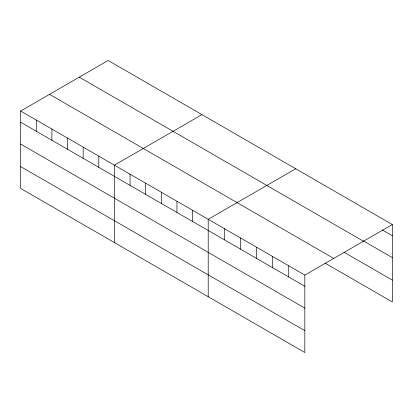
<?xml version="1.0" encoding="UTF-8"?>
<svg xmlns="http://www.w3.org/2000/svg" width="413" height="413" viewBox="0 0 413 413"><rect width="100%" height="100%" fill="white"/><g stroke="black" fill="none" stroke-linecap="round" stroke-linejoin="round"><path stroke-width="0.62" d="M20.65 111.02L304.83 275.089L304.83 352.511L20.65 188.442L20.65 111.02L108.17 60.489L392.35 224.558L392.35 301.98L325.16 263.189M201.952 114.628L114.427 165.159L114.427 242.586M295.729 168.772L208.209 219.303L208.209 296.73M304.83 275.089L392.35 224.558M382.355 229.984L392.35 235.756M363.476 240.939L392.35 257.614M79.291 77.164L363.466 241.233M344.039 252.235L392.35 280.128M49.534 94.345L333.709 258.414M20.65 122.217L304.83 286.286M20.65 144.07L304.83 308.139M20.65 166.589L304.83 330.658M288.723 265.791L288.723 276.989M272.621 256.494L272.621 267.691M256.519 247.196L256.519 258.393M240.418 237.898L240.418 249.096M224.311 228.601L224.311 239.803M192.577 210.279L192.577 221.482M176.95 201.255L176.95 212.458M161.318 192.231L161.318 203.433M145.691 183.207L145.691 194.409M130.059 174.183L130.059 185.385M98.8 156.135L98.8 167.337M83.168 147.111L83.168 158.313M67.541 138.087L67.541 149.289M51.909 129.062L51.909 140.265M36.282 120.038L36.282 131.241"/></g></svg>
